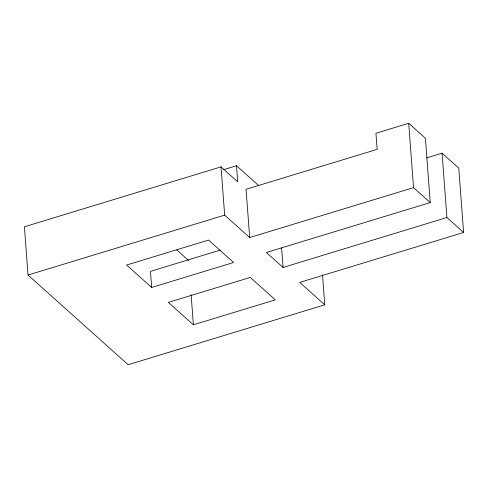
<?xml version="1.0" encoding="UTF-8"?>
<svg xmlns="http://www.w3.org/2000/svg" width="488" height="488" viewBox="0 0 488 488"><rect width="100%" height="100%" fill="white"/><g stroke="black" fill="none" stroke-linecap="round" stroke-linejoin="round"><path stroke-width="0.73" d="M223.4 169.726L236.509 165.731L237.717 181.817L221.034 166.872L24.4 226.78L28.03 275.037L128.137 364.719L324.77 304.811L322.501 274.646M430.233 202.575L425.396 138.232L408.706 123.281L375.937 133.267L377.145 149.352L246.056 189.289L249.685 237.552L413.55 187.63L430.233 202.575L266.369 252.497L283.058 267.442L446.916 217.526L463.6 232.471L299.742 282.393L324.77 304.811M28.03 275.037L224.663 215.135L249.685 237.552M426.786 157.838L442.079 153.177L458.763 168.122L463.6 232.471M220.064 250.149L150.463 271.358L151.67 287.444L233.599 262.483L208.571 240.066L126.642 265.027L151.67 287.444M193.382 324.807L275.311 299.852L250.283 277.428L168.354 302.389L193.382 324.807L191.113 294.648M236.509 165.731L258.567 185.489M176.668 249.826L188.545 260.464M442.079 153.177L446.916 217.526M408.706 123.281L413.55 187.63M281.582 247.837L283.058 267.442M221.034 166.872L224.663 215.135"/></g></svg>
